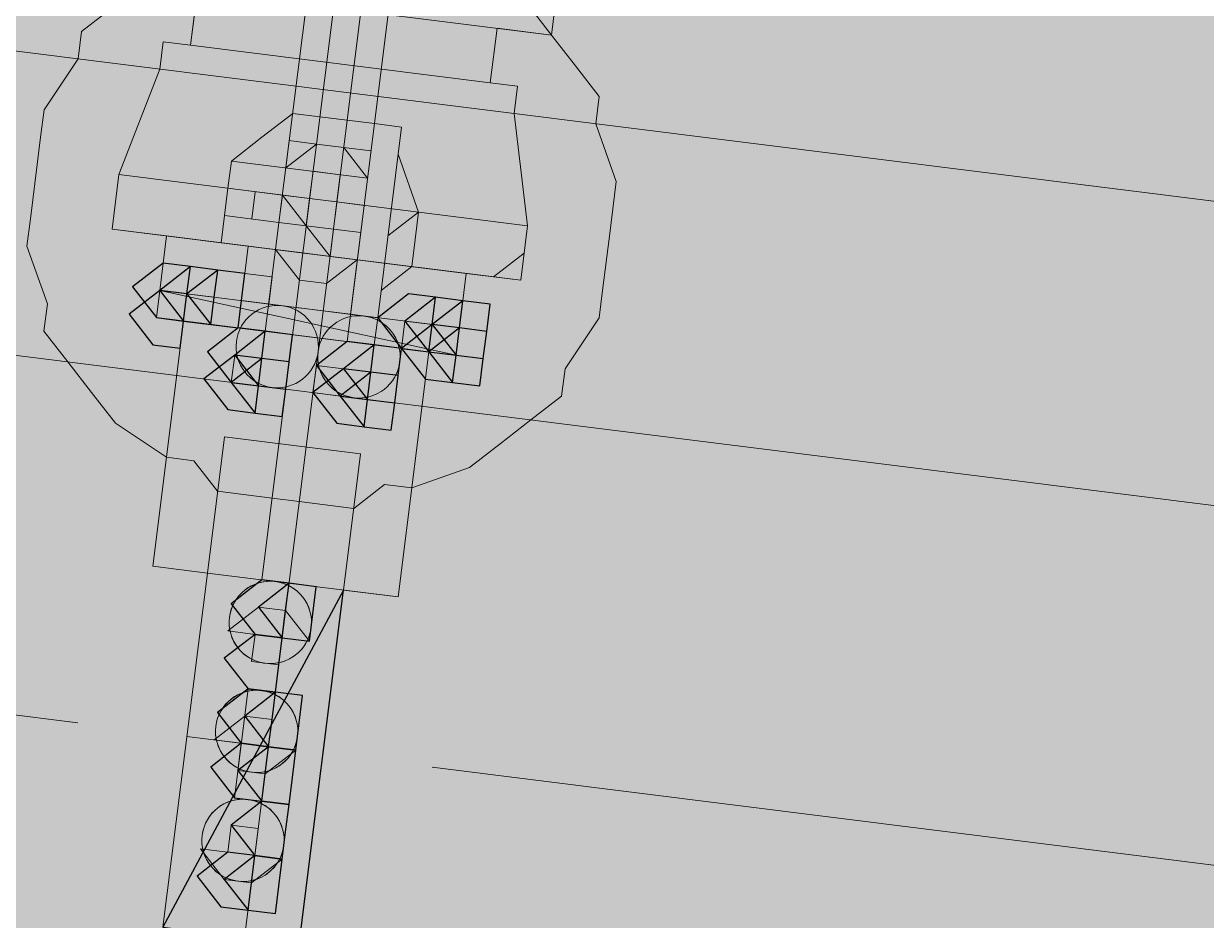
# Model space of a CAD drawing. Header units: metres. Extents: x -4 to 509425, y 7549 to 4732445.
# Drawn here: x 475992.5205 to 475992.8851, y 4719721.5669 to 4719721.8434 of the extents above; entities that cross this region are included whole.
import ezdxf

# ---------------------------------------------------------------- set-up
doc = ezdxf.new("R2010")
doc.units = ezdxf.units.M
doc.header["$LTSCALE"] = 0.01
doc.header["$MEASUREMENT"] = 0
doc.layers.get('0').update_dxf_attribs({"lineweight": 0})
doc.layers.add('_SUBESTACIÓN', color=1, linetype='Continuous')
doc.layers.add('SUBESTACION LA VID', color=253, linetype='Continuous')

# ---------------------------------------------------------------- blocks, each defined once
blk = doc.blocks.new('A$Cfff6051d')
at = {"layer": 'SUBESTACION LA VID', "transparency": 33554687}
h = blk.add_hatch(color=256, dxfattribs=at)
h.dxf.hatch_style = 2
h.paths.add_polyline_path([(475992.57086, 4719721.76011), (475992.57192, 4719721.76851), (475992.56352, 4719721.76956), (475992.55406, 4719721.76221), (475992.56141, 4719721.75276), (475992.56981, 4719721.75171)])
h = blk.add_hatch(color=256, dxfattribs=at)
h.dxf.hatch_style = 2
h.paths.add_polyline_path([(475992.57086, 4719721.76011), (475992.57192, 4719721.76851), (475992.56352, 4719721.76956), (475992.55406, 4719721.76221), (475992.56141, 4719721.75276), (475992.56981, 4719721.75171)])
h = blk.add_hatch(color=256, dxfattribs=at)
h.dxf.hatch_style = 2
h.paths.add_polyline_path([(475992.57086, 4719721.76011), (475992.57192, 4719721.76851), (475992.56352, 4719721.76956), (475992.55406, 4719721.76221), (475992.56141, 4719721.75276), (475992.56981, 4719721.75171)])
h = blk.add_hatch(color=256, dxfattribs=at)
h.dxf.hatch_style = 2
h.paths.add_polyline_path([(475992.57086, 4719721.76011), (475992.57192, 4719721.76851), (475992.56352, 4719721.76956), (475992.55406, 4719721.76221), (475992.56141, 4719721.75276), (475992.56981, 4719721.75171)])
h = blk.add_hatch(color=256, dxfattribs=at)
h.dxf.hatch_style = 2
h.paths.add_polyline_path([(475992.57926, 4719721.75905), (475992.58032, 4719721.76745), (475992.57192, 4719721.76851), (475992.56246, 4719721.76116), (475992.56981, 4719721.75171), (475992.57821, 4719721.75065)])
h = blk.add_hatch(color=256, dxfattribs=at)
h.dxf.hatch_style = 2
h.paths.add_polyline_path([(475992.57926, 4719721.75905), (475992.58032, 4719721.76745), (475992.57192, 4719721.76851), (475992.56246, 4719721.76116), (475992.56981, 4719721.75171), (475992.57821, 4719721.75065)])
h = blk.add_hatch(color=256, dxfattribs=at)
h.dxf.hatch_style = 2
h.paths.add_polyline_path([(475992.58766, 4719721.758), (475992.58872, 4719721.7664), (475992.58032, 4719721.76745), (475992.57086, 4719721.76011), (475992.57821, 4719721.75065), (475992.58661, 4719721.7496)])
h = blk.add_hatch(color=256, dxfattribs=at)
h.dxf.hatch_style = 2
h.paths.add_polyline_path([(475992.58766, 4719721.758), (475992.58872, 4719721.7664), (475992.58032, 4719721.76745), (475992.57086, 4719721.76011), (475992.57821, 4719721.75065), (475992.58661, 4719721.7496)])
h = blk.add_hatch(color=256, dxfattribs=at)
h.dxf.hatch_style = 2
h.paths.add_polyline_path([(475992.58766, 4719721.758), (475992.58872, 4719721.7664), (475992.58032, 4719721.76745), (475992.57086, 4719721.76011), (475992.57821, 4719721.75065), (475992.58661, 4719721.7496)])
h = blk.add_hatch(color=256, dxfattribs=at)
h.dxf.hatch_style = 2
h.paths.add_polyline_path([(475992.58766, 4719721.758), (475992.58872, 4719721.7664), (475992.58032, 4719721.76745), (475992.57086, 4719721.76011), (475992.57821, 4719721.75065), (475992.58661, 4719721.7496)])
h = blk.add_hatch(color=256, dxfattribs=at)
h.dxf.hatch_style = 2
h.paths.add_polyline_path([(475992.56981, 4719721.75171), (475992.57086, 4719721.76011), (475992.56246, 4719721.76116), (475992.55301, 4719721.75381), (475992.56036, 4719721.74436), (475992.56876, 4719721.74331)])
h = blk.add_hatch(color=256, dxfattribs=at)
h.dxf.hatch_style = 2
h.paths.add_polyline_path([(475992.56981, 4719721.75171), (475992.57086, 4719721.76011), (475992.56246, 4719721.76116), (475992.55301, 4719721.75381), (475992.56036, 4719721.74436), (475992.56876, 4719721.74331)])
h = blk.add_hatch(color=256, dxfattribs=at)
h.dxf.hatch_style = 2
h.paths.add_polyline_path([(475992.56981, 4719721.75171), (475992.57086, 4719721.76011), (475992.56246, 4719721.76116), (475992.55301, 4719721.75381), (475992.56036, 4719721.74436), (475992.56876, 4719721.74331)])
h = blk.add_hatch(color=256, dxfattribs=at)
h.dxf.hatch_style = 2
h.paths.add_polyline_path([(475992.56981, 4719721.75171), (475992.57086, 4719721.76011), (475992.56246, 4719721.76116), (475992.55301, 4719721.75381), (475992.56036, 4719721.74436), (475992.56876, 4719721.74331)])
h = blk.add_hatch(color=256, dxfattribs=at)
h.dxf.hatch_style = 2
h.paths.add_polyline_path([(475992.64646, 4719721.75063), (475992.64752, 4719721.75903), (475992.63912, 4719721.76008), (475992.62966, 4719721.75274), (475992.63701, 4719721.74328), (475992.64541, 4719721.74223)])
h = blk.add_hatch(color=256, dxfattribs=at)
h.dxf.hatch_style = 2
h.paths.add_polyline_path([(475992.64646, 4719721.75063), (475992.64752, 4719721.75903), (475992.63912, 4719721.76008), (475992.62966, 4719721.75274), (475992.63701, 4719721.74328), (475992.64541, 4719721.74223)])
h = blk.add_hatch(color=256, dxfattribs=at)
h.dxf.hatch_style = 2
h.paths.add_polyline_path([(475992.64646, 4719721.75063), (475992.64752, 4719721.75903), (475992.63912, 4719721.76008), (475992.62966, 4719721.75274), (475992.63701, 4719721.74328), (475992.64541, 4719721.74223)])
h = blk.add_hatch(color=256, dxfattribs=at)
h.dxf.hatch_style = 2
h.paths.add_polyline_path([(475992.65487, 4719721.74958), (475992.65592, 4719721.75798), (475992.64752, 4719721.75903), (475992.63806, 4719721.75168), (475992.64541, 4719721.74223), (475992.65382, 4719721.74118)])
h = blk.add_hatch(color=256, dxfattribs=at)
h.dxf.hatch_style = 2
h.paths.add_polyline_path([(475992.65487, 4719721.74958), (475992.65592, 4719721.75798), (475992.64752, 4719721.75903), (475992.63806, 4719721.75168), (475992.64541, 4719721.74223), (475992.65382, 4719721.74118)])
h = blk.add_hatch(color=256, dxfattribs=at)
h.dxf.hatch_style = 2
h.paths.add_polyline_path([(475992.66327, 4719721.74852), (475992.66432, 4719721.75692), (475992.65592, 4719721.75798), (475992.64646, 4719721.75063), (475992.65382, 4719721.74118), (475992.66222, 4719721.74012)])
h = blk.add_hatch(color=256, dxfattribs=at)
h.dxf.hatch_style = 2
h.paths.add_polyline_path([(475992.66327, 4719721.74852), (475992.66432, 4719721.75692), (475992.65592, 4719721.75798), (475992.64646, 4719721.75063), (475992.65382, 4719721.74118), (475992.66222, 4719721.74012)])
h = blk.add_hatch(color=256, dxfattribs=at)
h.dxf.hatch_style = 2
h.paths.add_polyline_path([(475992.66327, 4719721.74852), (475992.66432, 4719721.75692), (475992.65592, 4719721.75798), (475992.64646, 4719721.75063), (475992.65382, 4719721.74118), (475992.66222, 4719721.74012)])
h = blk.add_hatch(color=256, dxfattribs=at)
h.dxf.hatch_style = 2
h.paths.add_polyline_path([(475992.66327, 4719721.74852), (475992.66432, 4719721.75692), (475992.65592, 4719721.75798), (475992.64646, 4719721.75063), (475992.65382, 4719721.74118), (475992.66222, 4719721.74012)])
h = blk.add_hatch(color=256, dxfattribs=at)
h.dxf.hatch_style = 2
h.paths.add_polyline_path([(475992.66327, 4719721.74852), (475992.66432, 4719721.75692), (475992.65592, 4719721.75798), (475992.64646, 4719721.75063), (475992.65382, 4719721.74118), (475992.66222, 4719721.74012)])
h = blk.add_hatch(color=256, dxfattribs=at)
h.dxf.hatch_style = 2
h.paths.add_polyline_path([(475992.59396, 4719721.74015), (475992.59501, 4719721.74855), (475992.58661, 4719721.7496), (475992.57716, 4719721.74225), (475992.5845, 4719721.7328), (475992.5929, 4719721.73175)])
h = blk.add_hatch(color=256, dxfattribs=at)
h.dxf.hatch_style = 2
h.paths.add_polyline_path([(475992.60236, 4719721.7391), (475992.60341, 4719721.7475), (475992.59501, 4719721.74855), (475992.58556, 4719721.7412), (475992.5929, 4719721.73175), (475992.6013, 4719721.7307)])
h = blk.add_hatch(color=256, dxfattribs=at)
h.dxf.hatch_style = 2
h.paths.add_polyline_path([(475992.60236, 4719721.7391), (475992.60341, 4719721.7475), (475992.59501, 4719721.74855), (475992.58556, 4719721.7412), (475992.5929, 4719721.73175), (475992.6013, 4719721.7307)])
h = blk.add_hatch(color=256, dxfattribs=at)
h.dxf.hatch_style = 2
h.paths.add_polyline_path([(475992.65382, 4719721.74118), (475992.65487, 4719721.74958), (475992.64646, 4719721.75063), (475992.63701, 4719721.74328), (475992.64436, 4719721.73383), (475992.65276, 4719721.73278)])
h = blk.add_hatch(color=256, dxfattribs=at)
h.dxf.hatch_style = 2
h.paths.add_polyline_path([(475992.65382, 4719721.74118), (475992.65487, 4719721.74958), (475992.64646, 4719721.75063), (475992.63701, 4719721.74328), (475992.64436, 4719721.73383), (475992.65276, 4719721.73278)])
h = blk.add_hatch(color=256, dxfattribs=at)
h.dxf.hatch_style = 2
h.paths.add_polyline_path([(475992.66222, 4719721.74012), (475992.66327, 4719721.74852), (475992.65487, 4719721.74958), (475992.64541, 4719721.74223), (475992.65276, 4719721.73278), (475992.66116, 4719721.73172)])
h = blk.add_hatch(color=256, dxfattribs=at)
h.dxf.hatch_style = 2
h.paths.add_polyline_path([(475992.66222, 4719721.74012), (475992.66327, 4719721.74852), (475992.65487, 4719721.74958), (475992.64541, 4719721.74223), (475992.65276, 4719721.73278), (475992.66116, 4719721.73172)])
h = blk.add_hatch(color=256, dxfattribs=at)
h.dxf.hatch_style = 2
h.paths.add_polyline_path([(475992.66222, 4719721.74012), (475992.66327, 4719721.74852), (475992.65487, 4719721.74958), (475992.64541, 4719721.74223), (475992.65276, 4719721.73278), (475992.66116, 4719721.73172)])
h = blk.add_hatch(color=256, dxfattribs=at)
h.dxf.hatch_style = 2
h.paths.add_polyline_path([(475992.62756, 4719721.73594), (475992.62861, 4719721.74434), (475992.62021, 4719721.74539), (475992.61076, 4719721.73804), (475992.6181, 4719721.72859), (475992.6265, 4719721.72754)])
h = blk.add_hatch(color=256, dxfattribs=at)
h.dxf.hatch_style = 2
h.paths.add_polyline_path([(475992.62756, 4719721.73594), (475992.62861, 4719721.74434), (475992.62021, 4719721.74539), (475992.61076, 4719721.73804), (475992.6181, 4719721.72859), (475992.6265, 4719721.72754)])
h = blk.add_hatch(color=256, dxfattribs=at)
h.dxf.hatch_style = 2
h.paths.add_polyline_path([(475992.63596, 4719721.73488), (475992.63701, 4719721.74328), (475992.62861, 4719721.74434), (475992.61916, 4719721.73699), (475992.6265, 4719721.72754), (475992.6349, 4719721.72648)])
h = blk.add_hatch(color=256, dxfattribs=at)
h.dxf.hatch_style = 2
h.paths.add_polyline_path([(475992.5929, 4719721.73175), (475992.59396, 4719721.74015), (475992.58556, 4719721.7412), (475992.5761, 4719721.73385), (475992.58345, 4719721.7244), (475992.59185, 4719721.72335)])
h = blk.add_hatch(color=256, dxfattribs=at)
h.dxf.hatch_style = 2
h.paths.add_polyline_path([(475992.6013, 4719721.7307), (475992.60236, 4719721.7391), (475992.59396, 4719721.74015), (475992.5845, 4719721.7328), (475992.59185, 4719721.72335), (475992.60025, 4719721.72229)])
h = blk.add_hatch(color=256, dxfattribs=at)
h.dxf.hatch_style = 2
h.paths.add_polyline_path([(475992.6013, 4719721.7307), (475992.60236, 4719721.7391), (475992.59396, 4719721.74015), (475992.5845, 4719721.7328), (475992.59185, 4719721.72335), (475992.60025, 4719721.72229)])
h = blk.add_hatch(color=256, dxfattribs=at)
h.dxf.hatch_style = 2
h.paths.add_polyline_path([(475992.6265, 4719721.72754), (475992.62756, 4719721.73594), (475992.61916, 4719721.73699), (475992.6097, 4719721.72964), (475992.61705, 4719721.72019), (475992.62545, 4719721.71913)])
h = blk.add_hatch(color=256, dxfattribs=at)
h.dxf.hatch_style = 2
h.paths.add_polyline_path([(475992.6265, 4719721.72754), (475992.62756, 4719721.73594), (475992.61916, 4719721.73699), (475992.6097, 4719721.72964), (475992.61705, 4719721.72019), (475992.62545, 4719721.71913)])
h = blk.add_hatch(color=256, dxfattribs=at)
h.dxf.hatch_style = 2
h.paths.add_polyline_path([(475992.6349, 4719721.72648), (475992.63596, 4719721.73488), (475992.62756, 4719721.73594), (475992.6181, 4719721.72859), (475992.62545, 4719721.71913), (475992.63385, 4719721.71808)])
h = blk.add_hatch(color=256, dxfattribs=at)
h.dxf.hatch_style = 2
h.paths.add_polyline_path([(475992.60128, 4719721.66244), (475992.60233, 4719721.67084), (475992.59393, 4719721.67189), (475992.58448, 4719721.66454), (475992.59183, 4719721.65509), (475992.60023, 4719721.65404)])
h = blk.add_hatch(color=256, dxfattribs=at)
h.dxf.hatch_style = 2
h.paths.add_polyline_path([(475992.60968, 4719721.66138), (475992.61073, 4719721.66978), (475992.60233, 4719721.67084), (475992.59288, 4719721.66349), (475992.60023, 4719721.65404), (475992.60863, 4719721.65298)])
h = blk.add_hatch(color=256, dxfattribs=at)
h.dxf.hatch_style = 2
h.paths.add_polyline_path([(475992.60968, 4719721.66138), (475992.61073, 4719721.66978), (475992.60233, 4719721.67084), (475992.59288, 4719721.66349), (475992.60023, 4719721.65404), (475992.60863, 4719721.65298)])
h = blk.add_hatch(color=256, dxfattribs=at)
h.dxf.hatch_style = 2
h.paths.add_polyline_path([(475992.59917, 4719721.64564), (475992.60023, 4719721.65404), (475992.59183, 4719721.65509), (475992.58237, 4719721.64774), (475992.58972, 4719721.63829), (475992.59812, 4719721.63724)])
h = blk.add_hatch(color=256, dxfattribs=at)
h.dxf.hatch_style = 2
h.paths.add_polyline_path([(475992.59707, 4719721.62884), (475992.59812, 4719721.63724), (475992.58972, 4719721.63829), (475992.58027, 4719721.63094), (475992.58761, 4719721.62149), (475992.59601, 4719721.62044)])
h = blk.add_hatch(color=256, dxfattribs=at)
h.dxf.hatch_style = 2
h.paths.add_polyline_path([(475992.60547, 4719721.62778), (475992.60652, 4719721.63618), (475992.59812, 4719721.63724), (475992.58867, 4719721.62989), (475992.59601, 4719721.62044), (475992.60441, 4719721.61938)])
h = blk.add_hatch(color=256, dxfattribs=at)
h.dxf.hatch_style = 2
h.paths.add_polyline_path([(475992.59496, 4719721.61204), (475992.59601, 4719721.62044), (475992.58761, 4719721.62149), (475992.57816, 4719721.61414), (475992.58551, 4719721.60469), (475992.59391, 4719721.60364)])
h = blk.add_hatch(color=256, dxfattribs=at)
h.dxf.hatch_style = 2
h.paths.add_polyline_path([(475992.60336, 4719721.61098), (475992.60441, 4719721.61938), (475992.59601, 4719721.62044), (475992.58656, 4719721.61309), (475992.59391, 4719721.60364), (475992.60231, 4719721.60258)])
h = blk.add_hatch(color=256, dxfattribs=at)
h.dxf.hatch_style = 2
h.paths.add_polyline_path([(475992.60125, 4719721.59418), (475992.60231, 4719721.60258), (475992.59391, 4719721.60364), (475992.58445, 4719721.59629), (475992.5918, 4719721.58684), (475992.6002, 4719721.58578)])
h = blk.add_hatch(color=256, dxfattribs=at)
h.dxf.hatch_style = 2
h.paths.add_polyline_path([(475992.59075, 4719721.57844), (475992.5918, 4719721.58684), (475992.5834, 4719721.58789), (475992.57395, 4719721.58054), (475992.5813, 4719721.57109), (475992.5897, 4719721.57004)])
h = blk.add_hatch(color=256, dxfattribs=at)
h.dxf.hatch_style = 2
h.paths.add_polyline_path([(475992.59075, 4719721.57844), (475992.5918, 4719721.58684), (475992.5834, 4719721.58789), (475992.57395, 4719721.58054), (475992.5813, 4719721.57109), (475992.5897, 4719721.57004)])
h = blk.add_hatch(color=256, dxfattribs=at)
h.dxf.hatch_style = 2
h.paths.add_polyline_path([(475992.59915, 4719721.57738), (475992.6002, 4719721.58578), (475992.5918, 4719721.58684), (475992.58235, 4719721.57949), (475992.5897, 4719721.57004), (475992.5981, 4719721.56898)])
at = {"layer": 'SUBESTACION LA VID', "lineweight": 15}
for p, q in [((475992.78979, 4719723.1661), (475992.45384, 4719720.48639)), ((475992.75614, 4719723.0338), (475992.59501, 4719721.74855)), ((475992.78134, 4719723.03064), (475992.62021, 4719721.74539)), ((475990.80682, 4719722.04952), (475993.95694, 4719721.65459)), ((475992.62869, 4719721.9491), (475992.59393, 4719721.67189)), ((475992.55725, 4719721.85567), (475992.68325, 4719721.83987)), ((475992.57194, 4719721.83676), (475992.57405, 4719721.85356)), ((475992.66435, 4719721.82518), (475992.66645, 4719721.84198)), ((475992.57194, 4719721.83676), (475992.66435, 4719721.82518)), ((475992.54988, 4719721.79687), (475992.56249, 4719721.82942)), ((475992.57089, 4719721.82836), (475992.57089, 4719721.82836)), ((475992.66329, 4719721.81678), (475992.66329, 4719721.81678)), ((475992.67588, 4719721.78107), (475992.67169, 4719721.81572)), ((475993.18933, 4719721.65697), (475992.02168, 4719721.80336)), ((475992.61918, 4719721.80524), (475992.62758, 4719721.80419)), ((475992.62653, 4719721.79579), (475992.58453, 4719721.80106)), ((475992.60973, 4719721.7979), (475992.61813, 4719721.79684)), ((475992.59188, 4719721.7916), (475992.59082, 4719721.7832)), ((475992.59082, 4719721.7832), (475992.59188, 4719721.7916)), ((475992.59922, 4719721.78215), (475992.60028, 4719721.79055)), ((475992.61708, 4719721.78844), (475992.60868, 4719721.7895)), ((475992.58242, 4719721.78426), (475992.58137, 4719721.77585)), ((475992.58242, 4719721.78426), (475992.59922, 4719721.78215)), ((475992.67377, 4719721.76427), (475992.54777, 4719721.78007)), ((475992.67588, 4719721.78107), (475992.67377, 4719721.76427)), ((475992.56246, 4719721.76116), (475992.56457, 4719721.77796)), ((475992.56457, 4719721.77796), (475992.65697, 4719721.76638)), ((475992.62337, 4719721.77059), (475992.58137, 4719721.77585)), ((475992.61497, 4719721.77164), (475992.60657, 4719721.7727)), ((475992.65487, 4719721.74958), (475992.65697, 4719721.76638)), ((475992.56141, 4719721.75276), (475992.56246, 4719721.76116)), ((475992.56981, 4719721.75171), (475992.57086, 4719721.76011)), ((475992.57821, 4719721.75065), (475992.57926, 4719721.75905)), ((475992.57821, 4719721.75065), (475992.57926, 4719721.75905)), ((475992.58766, 4719721.758), (475992.58661, 4719721.7496)), ((475992.62966, 4719721.75274), (475992.58766, 4719721.758)), ((475992.59606, 4719721.75695), (475992.58766, 4719721.758)), ((475992.62126, 4719721.75379), (475992.62966, 4719721.75274)), ((475992.62126, 4719721.75379), (475992.62966, 4719721.75274)), ((475992.62861, 4719721.74434), (475992.62966, 4719721.75274)), ((475992.63701, 4719721.74328), (475992.63806, 4719721.75168)), ((475992.64541, 4719721.74223), (475992.64646, 4719721.75063)), ((475992.58556, 4719721.7412), (475992.5845, 4719721.7328)), ((475992.59396, 4719721.74015), (475992.58556, 4719721.7412)), ((475992.59396, 4719721.74015), (475992.59396, 4719721.74015)), ((475992.59396, 4719721.74015), (475992.59396, 4719721.74015)), ((475992.59396, 4719721.74015), (475992.59396, 4719721.74015)), ((475992.60236, 4719721.7391), (475992.59396, 4719721.74015)), ((475992.65382, 4719721.74118), (475992.64541, 4719721.74223)), ((475992.61916, 4719721.73699), (475992.61916, 4719721.73699)), ((475992.62756, 4719721.73594), (475992.61916, 4719721.73699)), ((475992.5845, 4719721.7328), (475992.5929, 4719721.73175)), ((475992.6265, 4719721.72754), (475992.62756, 4719721.73594)), ((475992.6097, 4719721.72964), (475992.6181, 4719721.72859)), ((475992.6181, 4719721.72859), (475992.6265, 4719721.72754)), ((475992.57713, 4719721.674), (475992.56344, 4719721.56479)), ((475992.2012, 4719721.66994), (475992.53721, 4719721.62781)), ((475992.60544, 4719721.55953), (475992.61913, 4719721.66873)), ((475992.59183, 4719721.65509), (475992.59077, 4719721.64669)), ((475992.58972, 4719721.63829), (475992.58551, 4719721.60469)), ((475992.59601, 4719721.62044), (475992.59707, 4719721.62884)), ((475992.57081, 4719721.6236), (475992.60441, 4719721.61938)), ((475992.58761, 4719721.62149), (475992.58656, 4719721.61309)), ((475992.64642, 4719721.61412), (475992.98243, 4719721.57199)), ((475992.5918, 4719721.58684), (475992.59285, 4719721.59524)), ((475992.58235, 4719721.57949), (475992.59075, 4719721.57844))]:
    blk.add_line(p, q, dxfattribs=at)
at = {"layer": 'SUBESTACION LA VID', "lineweight": 0}
for p, q in [((475992.66435, 4719721.82518), (475992.57194, 4719721.83676)), ((475992.65697, 4719721.76638), (475992.54777, 4719721.78007)), ((475992.67483, 4719721.77267), (475992.66537, 4719721.76532)), ((475992.65382, 4719721.74118), (475992.56246, 4719721.76116)), ((475992.65382, 4719721.74118), (475992.65382, 4719721.74118)), ((475992.57713, 4719721.674), (475992.63593, 4719721.66663))]:
    blk.add_line(p, q, dxfattribs=at)
at = {"layer": 'SUBESTACION LA VID', "lineweight": 15}
for points in [[(475992.57405, 4719721.85356), (475992.57194, 4719721.83676), (475992.56354, 4719721.83782), (475992.56249, 4719721.82942), (475992.54988, 4719721.79687), (475992.54777, 4719721.78007), (475992.56457, 4719721.77796), (475992.56246, 4719721.76116), (475992.56141, 4719721.75276), (475992.56981, 4719721.75171), (475992.56033, 4719721.6761), (475992.57713, 4719721.674), (475992.56344, 4719721.56479)], [(475992.60544, 4719721.55953), (475992.61913, 4719721.66873), (475992.63593, 4719721.66663), (475992.64541, 4719721.74223), (475992.65382, 4719721.74118), (475992.65487, 4719721.74958), (475992.65697, 4719721.76638), (475992.67377, 4719721.76427), (475992.67588, 4719721.78107), (475992.67169, 4719721.81572), (475992.67275, 4719721.82413), (475992.66435, 4719721.82518), (475992.66645, 4719721.84198), (475992.68325, 4719721.83987), (475992.68431, 4719721.84827)], [(475992.52467, 4719721.80003), (475992.52573, 4719721.80843), (475992.52678, 4719721.81683), (475992.53729, 4719721.83258), (475992.53834, 4719721.84098), (475992.54779, 4719721.84832)], [(475992.67591, 4719721.84933), (475992.68325, 4719721.83987), (475992.6906, 4719721.83042), (475992.69795, 4719721.82097), (475992.69689, 4719721.81257), (475992.70319, 4719721.79471), (475992.70213, 4719721.78631), (475992.70108, 4719721.77791), (475992.69897, 4719721.76111), (475992.69792, 4719721.75271), (475992.68742, 4719721.73696), (475992.68636, 4719721.72856), (475992.67691, 4719721.72122), (475992.66746, 4719721.71387), (475992.658, 4719721.70652), (475992.64015, 4719721.70023), (475992.63175, 4719721.70128), (475992.62229, 4719721.69393), (475992.60549, 4719721.69604), (475992.59709, 4719721.69709), (475992.58029, 4719721.6992), (475992.57295, 4719721.70865), (475992.56455, 4719721.70971), (475992.5488, 4719721.72021), (475992.54145, 4719721.72966), (475992.5341, 4719721.73912), (475992.52675, 4719721.74857), (475992.52781, 4719721.75697), (475992.52151, 4719721.77483), (475992.52257, 4719721.78323), (475992.52467, 4719721.80003)], [(475992.62864, 4719721.81259), (475992.62024, 4719721.81364), (475992.61184, 4719721.8147), (475992.60344, 4719721.81575), (475992.59398, 4719721.8084), (475992.58453, 4719721.80106), (475992.58348, 4719721.79266), (475992.58242, 4719721.78426), (475992.58137, 4719721.77585), (475992.58977, 4719721.7748), (475992.58872, 4719721.7664), (475992.59712, 4719721.76535), (475992.59606, 4719721.75695), (475992.60446, 4719721.7559), (475992.61286, 4719721.75484), (475992.62126, 4719721.75379)], [(475992.62126, 4719721.75379), (475992.62864, 4719721.81259), (475992.63704, 4719721.81154), (475992.62966, 4719721.75274)], [(475992.61918, 4719721.80524), (475992.61078, 4719721.8063), (475992.60238, 4719721.80735), (475992.60133, 4719721.79895)], [(475992.60133, 4719721.79895), (475992.61078, 4719721.8063), (475992.61918, 4719721.80524), (475992.62653, 4719721.79579)], [(475992.63282, 4719721.77794), (475992.64228, 4719721.78528), (475992.63598, 4719721.80314)], [(475992.58453, 4719721.80106), (475992.58348, 4719721.79266), (475992.60028, 4719721.79055)], [(475992.54777, 4719721.78007), (475992.54988, 4719721.79687), (475992.67588, 4719721.78107)], [(475992.60028, 4719721.79055), (475992.60868, 4719721.7895), (475992.60973, 4719721.7979), (475992.61813, 4719721.79684), (475992.61708, 4719721.78844), (475992.62548, 4719721.78739), (475992.62442, 4719721.77899), (475992.61602, 4719721.78004), (475992.61497, 4719721.77164), (475992.60762, 4719721.7811), (475992.59922, 4719721.78215), (475992.60028, 4719721.79055)], [(475992.61708, 4719721.78844), (475992.60868, 4719721.7895), (475992.60762, 4719721.7811), (475992.61602, 4719721.78004), (475992.61708, 4719721.78844), (475992.61602, 4719721.78004), (475992.60762, 4719721.7811), (475992.60028, 4719721.79055), (475992.60868, 4719721.7895), (475992.60973, 4719721.7979), (475992.61813, 4719721.79684)], [(475992.60868, 4719721.7895), (475992.60973, 4719721.7979), (475992.61813, 4719721.79684), (475992.61708, 4719721.78844), (475992.61602, 4719721.78004), (475992.60762, 4719721.7811), (475992.60868, 4719721.7895)], [(475992.60868, 4719721.7895), (475992.61708, 4719721.78844), (475992.61602, 4719721.78004), (475992.60762, 4719721.7811), (475992.60868, 4719721.7895)], [(475992.63072, 4719721.76114), (475992.64017, 4719721.76848), (475992.64122, 4719721.77688), (475992.64228, 4719721.78528)], [(475992.56457, 4719721.77796), (475992.56246, 4719721.76116), (475992.65487, 4719721.74958), (475992.65697, 4719721.76638)], [(475992.59817, 4719721.77375), (475992.60552, 4719721.7643), (475992.61392, 4719721.76324), (475992.62337, 4719721.77059)], [(475992.62337, 4719721.77059), (475992.61497, 4719721.77164), (475992.60657, 4719721.7727), (475992.59817, 4719721.77375)], [(475992.57926, 4719721.75905), (475992.57086, 4719721.76011), (475992.56246, 4719721.76116)], [(475992.64541, 4719721.74223), (475992.56981, 4719721.75171), (475992.56033, 4719721.6761), (475992.57713, 4719721.674), (475992.5824, 4719721.716), (475992.6244, 4719721.71073), (475992.61913, 4719721.66873), (475992.63593, 4719721.66663), (475992.64541, 4719721.74223)], [(475992.56141, 4719721.75276), (475992.56981, 4719721.75171), (475992.56141, 4719721.75276)], [(475992.65487, 4719721.74958), (475992.64646, 4719721.75063), (475992.63806, 4719721.75168)], [(475992.64541, 4719721.74223), (475992.65382, 4719721.74118), (475992.65487, 4719721.74958)], [(475992.5929, 4719721.73175), (475992.6013, 4719721.7307), (475992.60236, 4719721.7391)], [(475992.61916, 4719721.73699), (475992.61076, 4719721.73804), (475992.6097, 4719721.72964)], [(475992.60128, 4719721.66244), (475992.59288, 4719721.66349), (475992.58343, 4719721.65614), (475992.59183, 4719721.65509)], [(475992.60023, 4719721.65404), (475992.60863, 4719721.65298), (475992.60128, 4719721.66244)], [(475992.59077, 4719721.64669), (475992.59917, 4719721.64564), (475992.60023, 4719721.65404)], [(475992.59707, 4719721.62884), (475992.58867, 4719721.62989), (475992.57921, 4719721.62254), (475992.58761, 4719721.62149)], [(475992.58656, 4719721.61309), (475992.59496, 4719721.61204), (475992.60441, 4719721.61938), (475992.59601, 4719721.62044)], [(475992.59285, 4719721.59524), (475992.58445, 4719721.59629), (475992.5834, 4719721.58789), (475992.575, 4719721.58894), (475992.58235, 4719721.57949)], [(475992.59075, 4719721.57844), (475992.6002, 4719721.58578), (475992.5918, 4719721.58684)]]:
    blk.add_lwpolyline(points, dxfattribs=at)
at = {"layer": 'SUBESTACION LA VID'}
for points in [[(475992.57086, 4719721.76011), (475992.57192, 4719721.76851), (475992.56352, 4719721.76956), (475992.55406, 4719721.76221), (475992.56141, 4719721.75276), (475992.56981, 4719721.75171)], [(475992.57086, 4719721.76011), (475992.57192, 4719721.76851), (475992.56352, 4719721.76956), (475992.55406, 4719721.76221), (475992.56141, 4719721.75276), (475992.56981, 4719721.75171)], [(475992.57086, 4719721.76011), (475992.57192, 4719721.76851), (475992.56352, 4719721.76956), (475992.55406, 4719721.76221), (475992.56141, 4719721.75276), (475992.56981, 4719721.75171)], [(475992.57086, 4719721.76011), (475992.57192, 4719721.76851), (475992.56352, 4719721.76956), (475992.55406, 4719721.76221), (475992.56141, 4719721.75276), (475992.56981, 4719721.75171)], [(475992.57926, 4719721.75905), (475992.58032, 4719721.76745), (475992.57192, 4719721.76851), (475992.56246, 4719721.76116), (475992.56981, 4719721.75171), (475992.57821, 4719721.75065)], [(475992.57926, 4719721.75905), (475992.58032, 4719721.76745), (475992.57192, 4719721.76851), (475992.56246, 4719721.76116), (475992.56981, 4719721.75171), (475992.57821, 4719721.75065)], [(475992.58766, 4719721.758), (475992.58872, 4719721.7664), (475992.58032, 4719721.76745), (475992.57086, 4719721.76011), (475992.57821, 4719721.75065), (475992.58661, 4719721.7496)], [(475992.58766, 4719721.758), (475992.58872, 4719721.7664), (475992.58032, 4719721.76745), (475992.57086, 4719721.76011), (475992.57821, 4719721.75065), (475992.58661, 4719721.7496)], [(475992.58766, 4719721.758), (475992.58872, 4719721.7664), (475992.58032, 4719721.76745), (475992.57086, 4719721.76011), (475992.57821, 4719721.75065), (475992.58661, 4719721.7496)], [(475992.58766, 4719721.758), (475992.58872, 4719721.7664), (475992.58032, 4719721.76745), (475992.57086, 4719721.76011), (475992.57821, 4719721.75065), (475992.58661, 4719721.7496)], [(475992.56981, 4719721.75171), (475992.57086, 4719721.76011), (475992.56246, 4719721.76116), (475992.55301, 4719721.75381), (475992.56036, 4719721.74436), (475992.56876, 4719721.74331)], [(475992.56981, 4719721.75171), (475992.57086, 4719721.76011), (475992.56246, 4719721.76116), (475992.55301, 4719721.75381), (475992.56036, 4719721.74436), (475992.56876, 4719721.74331)], [(475992.56981, 4719721.75171), (475992.57086, 4719721.76011), (475992.56246, 4719721.76116), (475992.55301, 4719721.75381), (475992.56036, 4719721.74436), (475992.56876, 4719721.74331)], [(475992.56981, 4719721.75171), (475992.57086, 4719721.76011), (475992.56246, 4719721.76116), (475992.55301, 4719721.75381), (475992.56036, 4719721.74436), (475992.56876, 4719721.74331)], [(475992.64646, 4719721.75063), (475992.64752, 4719721.75903), (475992.63912, 4719721.76008), (475992.62966, 4719721.75274), (475992.63701, 4719721.74328), (475992.64541, 4719721.74223)], [(475992.64646, 4719721.75063), (475992.64752, 4719721.75903), (475992.63912, 4719721.76008), (475992.62966, 4719721.75274), (475992.63701, 4719721.74328), (475992.64541, 4719721.74223)], [(475992.64646, 4719721.75063), (475992.64752, 4719721.75903), (475992.63912, 4719721.76008), (475992.62966, 4719721.75274), (475992.63701, 4719721.74328), (475992.64541, 4719721.74223)], [(475992.65487, 4719721.74958), (475992.65592, 4719721.75798), (475992.64752, 4719721.75903), (475992.63806, 4719721.75168), (475992.64541, 4719721.74223), (475992.65382, 4719721.74118)], [(475992.65487, 4719721.74958), (475992.65592, 4719721.75798), (475992.64752, 4719721.75903), (475992.63806, 4719721.75168), (475992.64541, 4719721.74223), (475992.65382, 4719721.74118)], [(475992.66327, 4719721.74852), (475992.66432, 4719721.75692), (475992.65592, 4719721.75798), (475992.64646, 4719721.75063), (475992.65382, 4719721.74118), (475992.66222, 4719721.74012)], [(475992.66327, 4719721.74852), (475992.66432, 4719721.75692), (475992.65592, 4719721.75798), (475992.64646, 4719721.75063), (475992.65382, 4719721.74118), (475992.66222, 4719721.74012)], [(475992.66327, 4719721.74852), (475992.66432, 4719721.75692), (475992.65592, 4719721.75798), (475992.64646, 4719721.75063), (475992.65382, 4719721.74118), (475992.66222, 4719721.74012)], [(475992.66327, 4719721.74852), (475992.66432, 4719721.75692), (475992.65592, 4719721.75798), (475992.64646, 4719721.75063), (475992.65382, 4719721.74118), (475992.66222, 4719721.74012)], [(475992.66327, 4719721.74852), (475992.66432, 4719721.75692), (475992.65592, 4719721.75798), (475992.64646, 4719721.75063), (475992.65382, 4719721.74118), (475992.66222, 4719721.74012)], [(475992.59396, 4719721.74015), (475992.59501, 4719721.74855), (475992.58661, 4719721.7496), (475992.57716, 4719721.74225), (475992.5845, 4719721.7328), (475992.5929, 4719721.73175)], [(475992.60236, 4719721.7391), (475992.60341, 4719721.7475), (475992.59501, 4719721.74855), (475992.58556, 4719721.7412), (475992.5929, 4719721.73175), (475992.6013, 4719721.7307)], [(475992.60236, 4719721.7391), (475992.60341, 4719721.7475), (475992.59501, 4719721.74855), (475992.58556, 4719721.7412), (475992.5929, 4719721.73175), (475992.6013, 4719721.7307)], [(475992.65382, 4719721.74118), (475992.65487, 4719721.74958), (475992.64646, 4719721.75063), (475992.63701, 4719721.74328), (475992.64436, 4719721.73383), (475992.65276, 4719721.73278)], [(475992.65382, 4719721.74118), (475992.65487, 4719721.74958), (475992.64646, 4719721.75063), (475992.63701, 4719721.74328), (475992.64436, 4719721.73383), (475992.65276, 4719721.73278)], [(475992.66222, 4719721.74012), (475992.66327, 4719721.74852), (475992.65487, 4719721.74958), (475992.64541, 4719721.74223), (475992.65276, 4719721.73278), (475992.66116, 4719721.73172)], [(475992.66222, 4719721.74012), (475992.66327, 4719721.74852), (475992.65487, 4719721.74958), (475992.64541, 4719721.74223), (475992.65276, 4719721.73278), (475992.66116, 4719721.73172)], [(475992.66222, 4719721.74012), (475992.66327, 4719721.74852), (475992.65487, 4719721.74958), (475992.64541, 4719721.74223), (475992.65276, 4719721.73278), (475992.66116, 4719721.73172)], [(475992.62756, 4719721.73594), (475992.62861, 4719721.74434), (475992.62021, 4719721.74539), (475992.61076, 4719721.73804), (475992.6181, 4719721.72859), (475992.6265, 4719721.72754)], [(475992.62756, 4719721.73594), (475992.62861, 4719721.74434), (475992.62021, 4719721.74539), (475992.61076, 4719721.73804), (475992.6181, 4719721.72859), (475992.6265, 4719721.72754)], [(475992.63596, 4719721.73488), (475992.63701, 4719721.74328), (475992.62861, 4719721.74434), (475992.61916, 4719721.73699), (475992.6265, 4719721.72754), (475992.6349, 4719721.72648)], [(475992.5929, 4719721.73175), (475992.59396, 4719721.74015), (475992.58556, 4719721.7412), (475992.5761, 4719721.73385), (475992.58345, 4719721.7244), (475992.59185, 4719721.72335)], [(475992.6013, 4719721.7307), (475992.60236, 4719721.7391), (475992.59396, 4719721.74015), (475992.5845, 4719721.7328), (475992.59185, 4719721.72335), (475992.60025, 4719721.72229)], [(475992.6013, 4719721.7307), (475992.60236, 4719721.7391), (475992.59396, 4719721.74015), (475992.5845, 4719721.7328), (475992.59185, 4719721.72335), (475992.60025, 4719721.72229)], [(475992.6265, 4719721.72754), (475992.62756, 4719721.73594), (475992.61916, 4719721.73699), (475992.6097, 4719721.72964), (475992.61705, 4719721.72019), (475992.62545, 4719721.71913)], [(475992.6265, 4719721.72754), (475992.62756, 4719721.73594), (475992.61916, 4719721.73699), (475992.6097, 4719721.72964), (475992.61705, 4719721.72019), (475992.62545, 4719721.71913)], [(475992.6349, 4719721.72648), (475992.63596, 4719721.73488), (475992.62756, 4719721.73594), (475992.6181, 4719721.72859), (475992.62545, 4719721.71913), (475992.63385, 4719721.71808)], [(475992.60128, 4719721.66244), (475992.60233, 4719721.67084), (475992.59393, 4719721.67189), (475992.58448, 4719721.66454), (475992.59183, 4719721.65509), (475992.60023, 4719721.65404)], [(475992.60968, 4719721.66138), (475992.61073, 4719721.66978), (475992.60233, 4719721.67084), (475992.59288, 4719721.66349), (475992.60023, 4719721.65404), (475992.60863, 4719721.65298)], [(475992.60968, 4719721.66138), (475992.61073, 4719721.66978), (475992.60233, 4719721.67084), (475992.59288, 4719721.66349), (475992.60023, 4719721.65404), (475992.60863, 4719721.65298)], [(475992.59917, 4719721.64564), (475992.60023, 4719721.65404), (475992.59183, 4719721.65509), (475992.58237, 4719721.64774), (475992.58972, 4719721.63829), (475992.59812, 4719721.63724)], [(475992.59707, 4719721.62884), (475992.59812, 4719721.63724), (475992.58972, 4719721.63829), (475992.58027, 4719721.63094), (475992.58761, 4719721.62149), (475992.59601, 4719721.62044)], [(475992.60547, 4719721.62778), (475992.60652, 4719721.63618), (475992.59812, 4719721.63724), (475992.58867, 4719721.62989), (475992.59601, 4719721.62044), (475992.60441, 4719721.61938)], [(475992.59496, 4719721.61204), (475992.59601, 4719721.62044), (475992.58761, 4719721.62149), (475992.57816, 4719721.61414), (475992.58551, 4719721.60469), (475992.59391, 4719721.60364)], [(475992.60336, 4719721.61098), (475992.60441, 4719721.61938), (475992.59601, 4719721.62044), (475992.58656, 4719721.61309), (475992.59391, 4719721.60364), (475992.60231, 4719721.60258)], [(475992.60125, 4719721.59418), (475992.60231, 4719721.60258), (475992.59391, 4719721.60364), (475992.58445, 4719721.59629), (475992.5918, 4719721.58684), (475992.6002, 4719721.58578)], [(475992.59075, 4719721.57844), (475992.5918, 4719721.58684), (475992.5834, 4719721.58789), (475992.57395, 4719721.58054), (475992.5813, 4719721.57109), (475992.5897, 4719721.57004)], [(475992.59075, 4719721.57844), (475992.5918, 4719721.58684), (475992.5834, 4719721.58789), (475992.57395, 4719721.58054), (475992.5813, 4719721.57109), (475992.5897, 4719721.57004)], [(475992.59915, 4719721.57738), (475992.6002, 4719721.58578), (475992.5918, 4719721.58684), (475992.58235, 4719721.57949), (475992.5897, 4719721.57004), (475992.5981, 4719721.56898)]]:
    blk.add_lwpolyline(points, close=True, dxfattribs=at)
at = {"layer": 'SUBESTACION LA VID', "lineweight": 0}
for points in [[(475992.57086, 4719721.76011), (475992.57192, 4719721.76851), (475992.56352, 4719721.76956), (475992.55406, 4719721.76221), (475992.56141, 4719721.75276), (475992.56981, 4719721.75171)], [(475992.57086, 4719721.76011), (475992.57192, 4719721.76851), (475992.56352, 4719721.76956), (475992.55406, 4719721.76221), (475992.56141, 4719721.75276), (475992.56981, 4719721.75171)], [(475992.57086, 4719721.76011), (475992.57192, 4719721.76851), (475992.56352, 4719721.76956), (475992.55406, 4719721.76221), (475992.56141, 4719721.75276), (475992.56981, 4719721.75171)], [(475992.57086, 4719721.76011), (475992.57192, 4719721.76851), (475992.56352, 4719721.76956), (475992.55406, 4719721.76221), (475992.56141, 4719721.75276), (475992.56981, 4719721.75171)], [(475992.57926, 4719721.75905), (475992.58032, 4719721.76745), (475992.57192, 4719721.76851), (475992.56246, 4719721.76116), (475992.56981, 4719721.75171), (475992.57821, 4719721.75065)], [(475992.57926, 4719721.75905), (475992.58032, 4719721.76745), (475992.57192, 4719721.76851), (475992.56246, 4719721.76116), (475992.56981, 4719721.75171), (475992.57821, 4719721.75065)], [(475992.58766, 4719721.758), (475992.58872, 4719721.7664), (475992.58032, 4719721.76745), (475992.57086, 4719721.76011), (475992.57821, 4719721.75065), (475992.58661, 4719721.7496)], [(475992.58766, 4719721.758), (475992.58872, 4719721.7664), (475992.58032, 4719721.76745), (475992.57086, 4719721.76011), (475992.57821, 4719721.75065), (475992.58661, 4719721.7496)], [(475992.58766, 4719721.758), (475992.58872, 4719721.7664), (475992.58032, 4719721.76745), (475992.57086, 4719721.76011), (475992.57821, 4719721.75065), (475992.58661, 4719721.7496)], [(475992.58766, 4719721.758), (475992.58872, 4719721.7664), (475992.58032, 4719721.76745), (475992.57086, 4719721.76011), (475992.57821, 4719721.75065), (475992.58661, 4719721.7496)], [(475992.56981, 4719721.75171), (475992.57086, 4719721.76011), (475992.56246, 4719721.76116), (475992.55301, 4719721.75381), (475992.56036, 4719721.74436), (475992.56876, 4719721.74331)], [(475992.56981, 4719721.75171), (475992.57086, 4719721.76011), (475992.56246, 4719721.76116), (475992.55301, 4719721.75381), (475992.56036, 4719721.74436), (475992.56876, 4719721.74331)], [(475992.56981, 4719721.75171), (475992.57086, 4719721.76011), (475992.56246, 4719721.76116), (475992.55301, 4719721.75381), (475992.56036, 4719721.74436), (475992.56876, 4719721.74331)], [(475992.56981, 4719721.75171), (475992.57086, 4719721.76011), (475992.56246, 4719721.76116), (475992.55301, 4719721.75381), (475992.56036, 4719721.74436), (475992.56876, 4719721.74331)], [(475992.64646, 4719721.75063), (475992.64752, 4719721.75903), (475992.63912, 4719721.76008), (475992.62966, 4719721.75274), (475992.63701, 4719721.74328), (475992.64541, 4719721.74223)], [(475992.64646, 4719721.75063), (475992.64752, 4719721.75903), (475992.63912, 4719721.76008), (475992.62966, 4719721.75274), (475992.63701, 4719721.74328), (475992.64541, 4719721.74223)], [(475992.64646, 4719721.75063), (475992.64752, 4719721.75903), (475992.63912, 4719721.76008), (475992.62966, 4719721.75274), (475992.63701, 4719721.74328), (475992.64541, 4719721.74223)], [(475992.65487, 4719721.74958), (475992.65592, 4719721.75798), (475992.64752, 4719721.75903), (475992.63806, 4719721.75168), (475992.64541, 4719721.74223), (475992.65382, 4719721.74118)], [(475992.65487, 4719721.74958), (475992.65592, 4719721.75798), (475992.64752, 4719721.75903), (475992.63806, 4719721.75168), (475992.64541, 4719721.74223), (475992.65382, 4719721.74118)], [(475992.66327, 4719721.74852), (475992.66432, 4719721.75692), (475992.65592, 4719721.75798), (475992.64646, 4719721.75063), (475992.65382, 4719721.74118), (475992.66222, 4719721.74012)], [(475992.66327, 4719721.74852), (475992.66432, 4719721.75692), (475992.65592, 4719721.75798), (475992.64646, 4719721.75063), (475992.65382, 4719721.74118), (475992.66222, 4719721.74012)], [(475992.66327, 4719721.74852), (475992.66432, 4719721.75692), (475992.65592, 4719721.75798), (475992.64646, 4719721.75063), (475992.65382, 4719721.74118), (475992.66222, 4719721.74012)], [(475992.66327, 4719721.74852), (475992.66432, 4719721.75692), (475992.65592, 4719721.75798), (475992.64646, 4719721.75063), (475992.65382, 4719721.74118), (475992.66222, 4719721.74012)], [(475992.66327, 4719721.74852), (475992.66432, 4719721.75692), (475992.65592, 4719721.75798), (475992.64646, 4719721.75063), (475992.65382, 4719721.74118), (475992.66222, 4719721.74012)], [(475992.59396, 4719721.74015), (475992.59501, 4719721.74855), (475992.58661, 4719721.7496), (475992.57716, 4719721.74225), (475992.5845, 4719721.7328), (475992.5929, 4719721.73175)], [(475992.60236, 4719721.7391), (475992.60341, 4719721.7475), (475992.59501, 4719721.74855), (475992.58556, 4719721.7412), (475992.5929, 4719721.73175), (475992.6013, 4719721.7307)], [(475992.60236, 4719721.7391), (475992.60341, 4719721.7475), (475992.59501, 4719721.74855), (475992.58556, 4719721.7412), (475992.5929, 4719721.73175), (475992.6013, 4719721.7307)], [(475992.65382, 4719721.74118), (475992.65487, 4719721.74958), (475992.64646, 4719721.75063), (475992.63701, 4719721.74328), (475992.64436, 4719721.73383), (475992.65276, 4719721.73278)], [(475992.65382, 4719721.74118), (475992.65487, 4719721.74958), (475992.64646, 4719721.75063), (475992.63701, 4719721.74328), (475992.64436, 4719721.73383), (475992.65276, 4719721.73278)], [(475992.66222, 4719721.74012), (475992.66327, 4719721.74852), (475992.65487, 4719721.74958), (475992.64541, 4719721.74223), (475992.65276, 4719721.73278), (475992.66116, 4719721.73172)], [(475992.66222, 4719721.74012), (475992.66327, 4719721.74852), (475992.65487, 4719721.74958), (475992.64541, 4719721.74223), (475992.65276, 4719721.73278), (475992.66116, 4719721.73172)], [(475992.66222, 4719721.74012), (475992.66327, 4719721.74852), (475992.65487, 4719721.74958), (475992.64541, 4719721.74223), (475992.65276, 4719721.73278), (475992.66116, 4719721.73172)], [(475992.62756, 4719721.73594), (475992.62861, 4719721.74434), (475992.62021, 4719721.74539), (475992.61076, 4719721.73804), (475992.6181, 4719721.72859), (475992.6265, 4719721.72754)], [(475992.62756, 4719721.73594), (475992.62861, 4719721.74434), (475992.62021, 4719721.74539), (475992.61076, 4719721.73804), (475992.6181, 4719721.72859), (475992.6265, 4719721.72754)], [(475992.63596, 4719721.73488), (475992.63701, 4719721.74328), (475992.62861, 4719721.74434), (475992.61916, 4719721.73699), (475992.6265, 4719721.72754), (475992.6349, 4719721.72648)], [(475992.5929, 4719721.73175), (475992.59396, 4719721.74015), (475992.58556, 4719721.7412), (475992.5761, 4719721.73385), (475992.58345, 4719721.7244), (475992.59185, 4719721.72335)], [(475992.6013, 4719721.7307), (475992.60236, 4719721.7391), (475992.59396, 4719721.74015), (475992.5845, 4719721.7328), (475992.59185, 4719721.72335), (475992.60025, 4719721.72229)], [(475992.6013, 4719721.7307), (475992.60236, 4719721.7391), (475992.59396, 4719721.74015), (475992.5845, 4719721.7328), (475992.59185, 4719721.72335), (475992.60025, 4719721.72229)], [(475992.6265, 4719721.72754), (475992.62756, 4719721.73594), (475992.61916, 4719721.73699), (475992.6097, 4719721.72964), (475992.61705, 4719721.72019), (475992.62545, 4719721.71913)], [(475992.6265, 4719721.72754), (475992.62756, 4719721.73594), (475992.61916, 4719721.73699), (475992.6097, 4719721.72964), (475992.61705, 4719721.72019), (475992.62545, 4719721.71913)], [(475992.6349, 4719721.72648), (475992.63596, 4719721.73488), (475992.62756, 4719721.73594), (475992.6181, 4719721.72859), (475992.62545, 4719721.71913), (475992.63385, 4719721.71808)], [(475992.60128, 4719721.66244), (475992.60233, 4719721.67084), (475992.59393, 4719721.67189), (475992.58448, 4719721.66454), (475992.59183, 4719721.65509), (475992.60023, 4719721.65404)], [(475992.60968, 4719721.66138), (475992.61073, 4719721.66978), (475992.60233, 4719721.67084), (475992.59288, 4719721.66349), (475992.60023, 4719721.65404), (475992.60863, 4719721.65298)], [(475992.60968, 4719721.66138), (475992.61073, 4719721.66978), (475992.60233, 4719721.67084), (475992.59288, 4719721.66349), (475992.60023, 4719721.65404), (475992.60863, 4719721.65298)], [(475992.59917, 4719721.64564), (475992.60023, 4719721.65404), (475992.59183, 4719721.65509), (475992.58237, 4719721.64774), (475992.58972, 4719721.63829), (475992.59812, 4719721.63724)], [(475992.59707, 4719721.62884), (475992.59812, 4719721.63724), (475992.58972, 4719721.63829), (475992.58027, 4719721.63094), (475992.58761, 4719721.62149), (475992.59601, 4719721.62044)], [(475992.60547, 4719721.62778), (475992.60652, 4719721.63618), (475992.59812, 4719721.63724), (475992.58867, 4719721.62989), (475992.59601, 4719721.62044), (475992.60441, 4719721.61938)], [(475992.59496, 4719721.61204), (475992.59601, 4719721.62044), (475992.58761, 4719721.62149), (475992.57816, 4719721.61414), (475992.58551, 4719721.60469), (475992.59391, 4719721.60364)], [(475992.60336, 4719721.61098), (475992.60441, 4719721.61938), (475992.59601, 4719721.62044), (475992.58656, 4719721.61309), (475992.59391, 4719721.60364), (475992.60231, 4719721.60258)], [(475992.60125, 4719721.59418), (475992.60231, 4719721.60258), (475992.59391, 4719721.60364), (475992.58445, 4719721.59629), (475992.5918, 4719721.58684), (475992.6002, 4719721.58578)], [(475992.59075, 4719721.57844), (475992.5918, 4719721.58684), (475992.5834, 4719721.58789), (475992.57395, 4719721.58054), (475992.5813, 4719721.57109), (475992.5897, 4719721.57004)], [(475992.59075, 4719721.57844), (475992.5918, 4719721.58684), (475992.5834, 4719721.58789), (475992.57395, 4719721.58054), (475992.5813, 4719721.57109), (475992.5897, 4719721.57004)], [(475992.59915, 4719721.57738), (475992.6002, 4719721.58578), (475992.5918, 4719721.58684), (475992.58235, 4719721.57949), (475992.5897, 4719721.57004), (475992.5981, 4719721.56898)]]:
    blk.add_lwpolyline(points, close=True, dxfattribs=at)
for points in [[(475992.65487, 4719721.74958), (475992.56246, 4719721.76116), (475992.65487, 4719721.74958)], [(475992.64541, 4719721.74223), (475992.56141, 4719721.75276), (475992.64541, 4719721.74223)]]:
    blk.add_lwpolyline(points, dxfattribs=at)
at = {"layer": 'SUBESTACION LA VID', "lineweight": 15}
for points in [[(475992.58608, 4719721.7454), (475992.58521, 4719721.73844), (475992.59014, 4719721.73209), (475992.5971, 4719721.73122), (475992.60406, 4719721.73035), (475992.61041, 4719721.73528), (475992.61128, 4719721.74224), (475992.61216, 4719721.7492), (475992.60722, 4719721.75555), (475992.60026, 4719721.75642), (475992.5933, 4719721.75729), (475992.58696, 4719721.75236), (475992.58608, 4719721.7454)], [(475992.61128, 4719721.74224), (475992.61041, 4719721.73528), (475992.61534, 4719721.72893), (475992.6223, 4719721.72806), (475992.62926, 4719721.72719), (475992.63561, 4719721.73212), (475992.63648, 4719721.73908), (475992.63736, 4719721.74604), (475992.63242, 4719721.75239), (475992.62546, 4719721.75326), (475992.6185, 4719721.75413), (475992.61216, 4719721.7492), (475992.61128, 4719721.74224)], [(475992.58395, 4719721.66034), (475992.58308, 4719721.65338), (475992.58801, 4719721.64704), (475992.59497, 4719721.64616), (475992.60193, 4719721.64529), (475992.60828, 4719721.65022), (475992.60915, 4719721.65718), (475992.61003, 4719721.66414), (475992.60509, 4719721.67049), (475992.59813, 4719721.67136), (475992.59117, 4719721.67224), (475992.58483, 4719721.6673), (475992.58395, 4719721.66034)], [(475992.57974, 4719721.62674), (475992.57887, 4719721.61978), (475992.5838, 4719721.61343), (475992.59076, 4719721.61256), (475992.59772, 4719721.61169), (475992.60407, 4719721.61662), (475992.60494, 4719721.62358), (475992.60581, 4719721.63054), (475992.60088, 4719721.63689), (475992.59392, 4719721.63776), (475992.58696, 4719721.63864), (475992.58061, 4719721.6337), (475992.57974, 4719721.62674)], [(475992.57553, 4719721.59314), (475992.57466, 4719721.58618), (475992.57959, 4719721.57983), (475992.58655, 4719721.57896), (475992.5935, 4719721.57809), (475992.59986, 4719721.58302), (475992.60073, 4719721.58998), (475992.6016, 4719721.59694), (475992.59666, 4719721.60329), (475992.58971, 4719721.60416), (475992.58275, 4719721.60503), (475992.5764, 4719721.6001), (475992.57553, 4719721.59314)]]:
    blk.add_open_spline(points, degree=3, knots=[0, 0, 0, 0, 1, 1, 1, 2, 2, 2, 3, 3, 3, 4, 4, 4, 4], dxfattribs=at)
for points in [[(475992.60033, 4719721.67089), (475992.596, 4719721.67224), (475992.59128, 4719721.67118), (475992.58794, 4719721.6681)], [(475992.60894, 4719721.66155), (475992.60794, 4719721.66598), (475992.60466, 4719721.66954), (475992.60033, 4719721.67089)], [(475992.58794, 4719721.6681), (475992.58461, 4719721.66503), (475992.58317, 4719721.6604), (475992.58417, 4719721.65598)], [(475992.60516, 4719721.64943), (475992.6085, 4719721.6525), (475992.60994, 4719721.65713), (475992.60894, 4719721.66155)], [(475992.58417, 4719721.65598), (475992.58516, 4719721.65155), (475992.58844, 4719721.64799), (475992.59277, 4719721.64664)], [(475992.59277, 4719721.64664), (475992.5971, 4719721.64529), (475992.60183, 4719721.64635), (475992.60516, 4719721.64943)], [(475992.59612, 4719721.63729), (475992.59179, 4719721.63864), (475992.58707, 4719721.63758), (475992.58373, 4719721.6345)], [(475992.58373, 4719721.6345), (475992.58039, 4719721.63142), (475992.57895, 4719721.6268), (475992.57995, 4719721.62238)], [(475992.60473, 4719721.62795), (475992.60373, 4719721.63238), (475992.60045, 4719721.63593), (475992.59612, 4719721.63729)], [(475992.60095, 4719721.61583), (475992.60428, 4719721.6189), (475992.60573, 4719721.62352), (475992.60473, 4719721.62795)], [(475992.57995, 4719721.62238), (475992.58095, 4719721.61795), (475992.58422, 4719721.61439), (475992.58856, 4719721.61304)], [(475992.58856, 4719721.61304), (475992.59289, 4719721.61169), (475992.59761, 4719721.61275), (475992.60095, 4719721.61583)], [(475992.5919, 4719721.60368), (475992.58758, 4719721.60504), (475992.58285, 4719721.60397), (475992.57952, 4719721.6009)], [(475992.60052, 4719721.59435), (475992.59952, 4719721.59877), (475992.59624, 4719721.60233), (475992.5919, 4719721.60368)], [(475992.57952, 4719721.6009), (475992.57618, 4719721.59782), (475992.57474, 4719721.5932), (475992.57574, 4719721.58877)], [(475992.59674, 4719721.58223), (475992.60007, 4719721.5853), (475992.60151, 4719721.58992), (475992.60052, 4719721.59435)], [(475992.57574, 4719721.58877), (475992.57673, 4719721.58435), (475992.58001, 4719721.58079), (475992.58435, 4719721.57944)], [(475992.58435, 4719721.57944), (475992.58868, 4719721.57809), (475992.5934, 4719721.57915), (475992.59674, 4719721.58223)]]:
    blk.add_open_spline(points, degree=3, dxfattribs=at)
at = {"layer": 'SUBESTACION LA VID'}
blk.add_open_spline([(475992.60544, 4719721.55953), (475992.60544, 4719721.55953), (475992.56344, 4719721.56479), (475992.56344, 4719721.56479), (475992.56344, 4719721.56479), (475992.61913, 4719721.66873), (475992.61913, 4719721.66873), (475992.61913, 4719721.66873), (475992.60544, 4719721.55953), (475992.60544, 4719721.55953)], degree=3, knots=[0, 0, 0, 0, 1, 1, 1, 2, 2, 2, 3, 3, 3, 3], dxfattribs=at)
at = {"layer": 'SUBESTACION LA VID', "lineweight": 0}
blk.add_open_spline([(475992.60544, 4719721.55953), (475992.60544, 4719721.55953), (475992.56344, 4719721.56479), (475992.56344, 4719721.56479), (475992.56344, 4719721.56479), (475992.61913, 4719721.66873), (475992.61913, 4719721.66873), (475992.61913, 4719721.66873), (475992.60544, 4719721.55953), (475992.60544, 4719721.55953)], degree=3, knots=[0, 0, 0, 0, 1, 1, 1, 2, 2, 2, 3, 3, 3, 3], dxfattribs=at)

msp = doc.modelspace()

# ---------------------------------------------------------------- hatches: boundary and pattern name
at = {"layer": '_SUBESTACIÓN', "transparency": 33554559}
h = msp.add_hatch(color=1, dxfattribs=at)
h.dxf.hatch_style = 1
h.paths.add_polyline_path([(475968.63988, 4719805.82503), (476089.93862, 4719790.61504), (476078.16862, 4719696.74002), (475956.86864, 4719711.95017)])

# ---------------------------------------------------------------- block references
at = {"linetype": 'Continuous'}
msp.add_blockref('A$Cfff6051d', (0, 0), dxfattribs=at)

doc.saveas('drawing.dxf')
